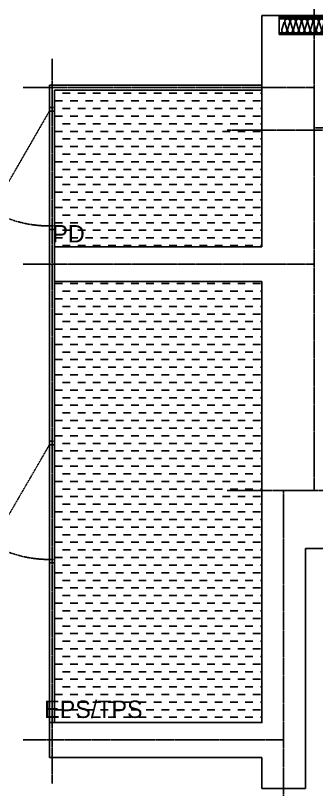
# Model space of a CAD drawing. Header units: millimetres. Extents: x 18456 to 179493, y -203649 to 469211.
# Drawn here: x 146014 to 147743, y 52501 to 56951 of the extents above; entities that cross this region are included whole.
import ezdxf

# ---------------------------------------------------------------- set-up
doc = ezdxf.new("R2010")
doc.units = ezdxf.units.MM
doc.linetypes.add('X-평면도(기본형)$0$CEN', pattern=[52.5, 50, -1, 0.5, -1])
doc.linetypes.add('X-평면도(기본형)$0$HID', pattern=[2.8, 1.8, -1])
for name, color, linetype, true_color in [('X-평면도(기본형)$0$4GYP', 4, 'Continuous', 0x00ffff), ('X-평면도(기본형)$0$A-DOOR', 4, 'Continuous', 0x00ffff), ('X-평면도(기본형)$0$CEN', 1, 'X-평면도(기본형)$0$CEN', 0xff0000), ('X-평면도(기본형)$0$DEFTXT', 7, 'Continuous', 0x7fdfff), ('X-평면도(기본형)$0$INS', 9, 'Continuous', 0x808080), ('X-평면도(기본형)$0$INSUL', 9, 'Continuous', 0x808080), ('X-평면도(기본형)$0$STL', 4, 'Continuous', 0x00ffff), ('X-평면도(기본형)$0$W1', 2, 'Continuous', 0xffff00), ('X-평면도(기본형)$0$설비OPEN', 9, 'Continuous', 0x808080)]:
    doc.layers.add(name, color=color, linetype=linetype, true_color=true_color)
doc.styles.add('맑은 고딕 Regular', font='')
doc.styles.get('맑은 고딕 Regular').set_extended_font_data('M+39D80 怨좊뵓')
pattern_1 = [(0, (-78241.37, -94783.922), (43.75, 43.75), [43.75, -43.75])]

# ---------------------------------------------------------------- blocks, each defined once
blk = doc.blocks.new('U137 (X-평면도(기본형)$0$ins-l)')
at = {"layer": 'X-평면도(기본형)$0$INSUL', "color": 8, "true_color": 0x808080}
for p, q in [((36.9, 24.2), (21.4, 75.8)), ((57.5, 75.8), (42, 24.2)), ((78.1, 24.2), (62.6, 75.8)), ((98.7, 75.8), (83.2, 24.2)), ((119.3, 24.2), (103.8, 75.8)), ((139.9, 75.8), (124.5, 24.2)), ((160.5, 24.2), (145.1, 75.8)), ((181.1, 75.8), (165.7, 24.2)), ((201.7, 24.2), (186.3, 75.8)), ((222.3, 75.8), (206.9, 24.2)), ((243, 24.2), (227.5, 75.8)), ((263.6, 75.8), (248.1, 24.2)), ((284.2, 24.2), (268.7, 75.8)), ((304.8, 75.8), (289.3, 24.2)), ((325.4, 24.2), (309.9, 75.8)), ((346, 75.8), (330.6, 24.2)), ((366.6, 24.2), (351.2, 75.8)), ((387.2, 75.8), (371.8, 24.2)), ((407.8, 24.2), (392.4, 75.8)), ((428.4, 75.8), (413, 24.2)), ((449.1, 24.2), (433.6, 75.8)), ((469.7, 75.8), (454.2, 24.2)), ((490.3, 24.2), (474.8, 75.8)), ((510.9, 75.8), (495.4, 24.2)), ((531.5, 24.2), (516, 75.8)), ((552.1, 75.8), (536.6, 24.2)), ((572.7, 24.2), (557.3, 75.8)), ((593.3, 75.8), (577.9, 24.2))]:
    blk.add_line(p, q, dxfattribs=at)
at = {"layer": 'X-평면도(기본형)$0$INSUL', "color": 8, "true_color": 0x808080, "extrusion": (0, 0, -1)}
for centre in [(-39.4, 81.2), (-80.7, 81.2), (-121.9, 81.2), (-163.1, 81.2), (-204.3, 81.2), (-245.5, 81.2), (-286.8, 81.2), (-328, 81.2), (-369.2, 81.2), (-410.4, 81.2), (-451.6, 81.2), (-492.9, 81.2), (-534.1, 81.2), (-575.3, 81.2)]:
    blk.add_arc(centre, 18.8, 343.3008, 196.6992, dxfattribs=at)
at = {"layer": 'X-평면도(기본형)$0$INSUL', "color": 8, "true_color": 0x808080}
for centre in [(18.8, 18.8), (60, 18.8), (101.3, 18.8), (142.5, 18.8), (183.7, 18.8), (224.9, 18.8), (266.1, 18.8), (307.4, 18.8), (348.6, 18.8), (389.8, 18.8), (431, 18.8), (472.2, 18.8), (513.5, 18.8), (554.7, 18.8)]:
    blk.add_arc(centre, 18.8, 163.3008, 16.6992, dxfattribs=at)
blk = doc.blocks.new('X-평면도(기본형)$0$PSD700_2')
at = {"layer": 'X-평면도(기본형)$0$STL', "color": 5, "linetype": 'X-평면도(기본형)$0$HID', "true_color": 0x0000ff}
blk.add_line((-330, 30), (243.8, 361.3), dxfattribs=at)
for points in [[(-330, 0), (-330, 30), (-350, 30), (-350, 0)], [(-330, 0), (-330, 30), (330, 30), (330, 0)], [(350, 0), (350, 30), (330, 30), (330, 0)]]:
    blk.add_lwpolyline(points, close=True, dxfattribs=at)
blk.add_arc((-350, 30), 680, 0, 29.1574, dxfattribs=at)

msp = doc.modelspace()

# ---------------------------------------------------------------- hatches: boundary and pattern name
at = {"layer": 'X-평면도(기본형)$0$설비OPEN'}
h = msp.add_hatch(dxfattribs=at)
h.set_pattern_fill('DASH', color=256, scale=350, style=0, pattern_type=2)
h.set_pattern_definition(pattern_1)
h.paths.add_polyline_path([(147428.6, 55621.1), (146238.6, 55621.1), (146238.6, 56521.1), (147428.6, 56521.1)], flags=0)
h = msp.add_hatch(dxfattribs=at)
h.set_pattern_fill('DASH', color=256, scale=350, style=0, pattern_type=2)
h.set_pattern_definition(pattern_1)
h.paths.add_polyline_path([(147428.6, 55421.1), (146238.6, 55421.1), (146238.6, 52886.1), (147428.6, 52886.1)], flags=0)

# ---------------------------------------------------------------- linework, layer by layer
at = {"layer": 'X-평면도(기본형)$0$4GYP'}
for p, q in [((148038.6, 56951.1), (147528.6, 56951.1)), ((148028.6, 56941.1), (147528.6, 56941.1))]:
    msp.add_line(p, q, dxfattribs=at)
at = {"layer": 'X-평면도(기본형)$0$CEN'}
for p, q in [((147728.6, 58651.1), (147728.6, 54221.1)), ((146223.6, 52536.1), (146223.6, 56701.1)), ((147728.6, 56536.1), (146058.6, 56536.1)), ((148888.6, 56306.1), (147728.6, 56306.1)), ((149928.6, 56291.1), (147228.6, 56291.1)), ((147728.6, 55521.1), (146058.6, 55521.1)), ((147228.6, 54221.1), (156783.6, 54221.1)), ((147553.6, 51161.1), (147553.6, 54221.1)), ((147553.6, 52786.1), (146058.6, 52786.1))]:
    msp.add_line(p, q, dxfattribs=at)
at = {"layer": 'X-평면도(기본형)$0$INS'}
for p, q in [((148018.6, 56931.1), (147528.6, 56931.1)), ((147938.6, 56851.1), (147528.6, 56851.1))]:
    msp.add_line(p, q, dxfattribs=at)
at = {"layer": 'X-평면도(기본형)$0$STL'}
for p, q in [((147428.6, 56551.1), (146208.6, 56551.1)), ((146208.6, 52886.1), (146208.6, 56551.1)), ((147428.6, 56521.1), (146238.6, 56521.1)), ((146238.6, 52886.1), (146238.6, 56521.1))]:
    msp.add_line(p, q, dxfattribs=at)
at = {"layer": 'X-평면도(기본형)$0$W1'}
for p, q in [((147528.6, 56951.1), (147428.6, 56951.1)), ((147428.6, 56951.1), (147428.6, 55621.1)), ((147528.6, 56951.1), (147528.6, 56841.1)), ((147928.6, 56841.1), (147528.6, 56841.1)), ((146238.6, 55621.1), (146238.6, 55421.1)), ((147428.6, 55621.1), (146238.6, 55621.1)), ((147428.6, 55421.1), (146238.6, 55421.1)), ((147428.6, 55421.1), (147428.6, 52886.1)), ((147678.6, 53886.1), (152748.6, 53886.1)), ((147678.6, 52506.1), (147678.6, 53886.1)), ((146208.6, 52886.1), (146208.6, 52686.1)), ((147428.6, 52886.1), (146208.6, 52886.1)), ((147428.6, 52686.1), (146208.6, 52686.1)), ((147428.6, 52506.1), (147428.6, 52686.1)), ((147678.6, 52506.1), (147428.6, 52506.1))]:
    msp.add_line(p, q, dxfattribs=at)
at = {"layer": 'X-평면도(기본형)$0$설비OPEN'}
for points in [[(147428.6, 55621.1), (146238.6, 55621.1), (146238.6, 56521.1), (147428.6, 56521.1)], [(147428.6, 55421.1), (146238.6, 55421.1), (146238.6, 52886.1), (147428.6, 52886.1)]]:
    msp.add_lwpolyline(points, close=True, dxfattribs=at)

# ---------------------------------------------------------------- block references
at = {"layer": 'X-평면도(기본형)$0$A-DOOR', "xscale": -1, "rotation": 90}
for p in [(146238.6, 56071.1), (146238.6, 54153.6)]:
    msp.add_blockref('X-평면도(기본형)$0$PSD700_2', p, dxfattribs=at)
at = {"layer": 'X-평면도(기본형)$0$INSUL', "xscale": 0.7999999999999996, "yscale": 0.7999999999999996, "zscale": 0.7999999999999996, "rotation": 180}
msp.add_blockref('U137 (X-평면도(기본형)$0$ins-l)', (148018.6, 56931.1), dxfattribs=at)

# ---------------------------------------------------------------- texts
at = {"layer": 'X-평면도(기본형)$0$DEFTXT', "char_height": 100, "attachment_point": 9, "style": '맑은 고딕 Regular'}
for s, insert, width in [('PD', (146411.3, 55646.1), 532.609), ('EPS/TPS', (146743.5, 52911.1), 1195.652)]:
    msp.add_mtext(s, dxfattribs=dict(at, insert=insert, width=width))

doc.saveas('drawing.dxf')
